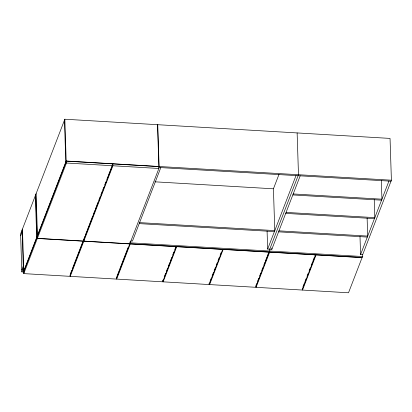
<?xml version="1.0" encoding="UTF-8"?>
<svg xmlns="http://www.w3.org/2000/svg" width="412" height="412" viewBox="0 0 412 412"><rect width="100%" height="100%" fill="white"/><g stroke="black" fill="none" stroke-linecap="round" stroke-linejoin="round"><path stroke-width="0.62" d="M359.995 236.534L360.577 254.539L362.668 254.662L391.4 180.209L390.046 138.411L64.833 119.222L20.6 233.856L21.831 271.889L24.396 272.044M20.662 235.736L22.135 231.915M21.774 270.009L23.247 266.188M21.831 271.889L23.309 268.068M64.833 119.222L66.188 161.02L23.427 271.832L22.073 230.035M37.271 236.581L23.705 271.735L23.762 273.614L69.757 276.328L83.322 241.175L37.327 238.46L23.762 273.614M66.378 161.143L66.44 163.023L37.374 238.352L83.363 241.066L112.435 165.737L112.373 163.858L66.378 161.143L37.312 236.473L37.327 238.46M70.164 274.474L71.77 270.308M72.234 269.113L82.807 241.705M83.77 239.212L84.924 236.225M85.382 235.031L86.999 230.844M87.462 229.649L89.074 225.462M89.538 224.267L92.767 215.898M93.225 214.703L94.842 210.517M95.306 209.322L98.071 202.148M98.762 200.356L100.147 196.766M100.842 194.974L102.222 191.384M102.686 190.19L103.839 187.203M104.761 184.808L105.915 181.821M106.837 179.431L107.99 176.439M108.454 175.244L110.066 171.057M110.529 169.862L112.837 163.883L158.831 166.597L158.893 168.477L129.826 243.806L83.832 241.097L83.79 239.841M83.79 241.205L129.78 243.919L116.22 279.073L70.225 276.359L83.79 241.205L83.729 239.326M83.832 241.097L112.898 165.768L112.837 163.883M116.854 276.622L119.15 270.663M119.609 269.474L128.117 247.427M129.265 244.45L129.728 243.255M362.668 254.616L362.73 256.542L362.354 257.526L130.058 243.822L130.393 241.556M116.684 279.099L130.249 243.945L176.243 246.659L162.678 281.813L116.684 279.099L116.622 277.219M160.814 167.607L132.463 241.082L130.898 240.989M164.228 276.977L165.609 273.403M166.299 271.616L167.679 268.042M168.369 266.255L169.749 262.681M170.439 260.894L171.819 257.32M172.736 254.935L173.885 251.953M174.806 249.574L175.955 246.592M163.142 281.839L176.707 246.685L222.701 249.399L209.136 284.553L163.142 281.839L163.08 279.959M210.002 281.509L211.377 277.935M212.067 276.143L213.447 272.569M214.137 270.782L215.517 267.208M216.207 265.421L217.124 263.036M218.046 260.652L219.194 257.675M220.116 255.291L221.265 252.314M209.6 284.579L223.165 249.425L269.16 252.139L255.595 287.293L209.6 284.579L209.538 282.699M273.455 188.742L278.986 174.41M300.193 175.831L271.843 249.306L267.661 249.059L296.012 175.584M269.752 249.183L298.484 174.724L297.129 132.927M256.686 283.652L255.996 285.439L256.058 287.324L302.053 290.033L315.618 254.884L269.623 252.17L256.058 287.324M257.608 281.267L258.757 278.291M259.678 275.906L260.827 272.929M261.744 270.545L262.897 267.568M263.814 265.184L264.962 262.202M265.426 261.012L267.033 256.841M267.496 255.651L268.645 252.669M269.433 252.046L269.814 251.062L269.752 249.136M302.918 286.989L304.525 282.817M304.988 281.628L306.137 278.646M307.053 276.267L308.207 273.285M309.124 270.9L310.272 267.924M311.194 265.539L312.342 262.562M312.806 261.368L314.413 257.201M314.871 256.007L315.561 254.219M302.516 290.063L316.081 254.91L362.076 257.624L348.511 292.778L302.516 290.063L302.459 288.184M360.577 254.539L388.928 181.069M66.188 161.02L391.4 180.209M158.728 167.483L391.019 181.192M66.44 163.023L112.435 165.737M112.898 165.768L158.893 168.477M154.891 181.816L273.424 188.809L274.778 230.607L139.586 222.629M293.2 193.954L381.939 199.192L381.332 180.544M292.824 194.938L381.558 200.17M286.082 212.407L374.817 217.639L374.235 199.635M285.701 213.385L374.441 218.623M278.96 230.854L367.7 236.091L367.113 218.087M139.204 223.613L274.402 231.59M278.584 231.838L367.319 237.075M130.434 242.838L362.73 256.542M271.802 248.019L271.843 249.306M267.079 231.055L267.661 249.059M209.095 283.302L209.136 284.553M157.75 124.707L159.104 166.505M162.637 280.557L162.678 281.813M157.518 124.692L158.872 166.489M129.996 241.895L130.058 243.822M70.184 275.103L70.225 276.359M64.452 120.206L65.807 162.004M36.102 193.681L37.456 235.479M35.726 194.66L37.08 236.457M35.344 195.643L36.699 237.441M22.454 229.051L23.808 270.849"/></g></svg>
